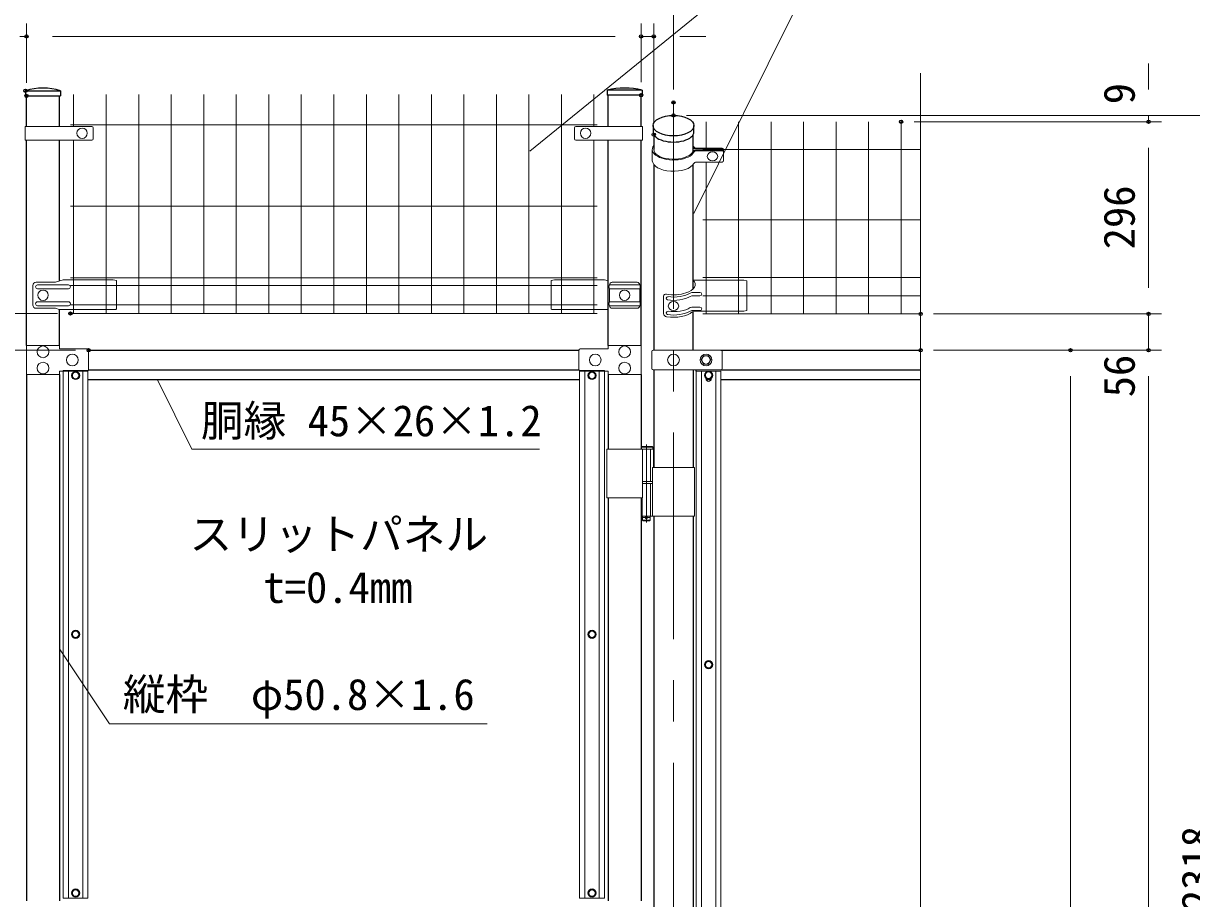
# Model space of a CAD drawing. Units: millimetres, scale not verified. Extents: x -4200 to 4200, y -2970 to 2970.
# Drawn here: x -3141 to -1345, y 297 to 1643 of the extents above; entities that cross this region are included whole.
import ezdxf
from ezdxf.enums import TextEntityAlignment as Align

# ---------------------------------------------------------------- set-up
doc = ezdxf.new("R2010")
doc.units = ezdxf.units.MM
doc.header["$LTSCALE"] = 10
doc.header["$PDMODE"] = 32
doc.header["$PDSIZE"] = 5
doc.linetypes.add('DASHED', pattern=[7.5, 6, -1.5])
doc.linetypes.add('USER1', pattern=[50.8, 31.75, -6.35, 6.35, -6.35])
for name, color, linetype, lineweight in [('0-1_D-STR-DIM', 7, 'Continuous', 13), ('0-2_D-BMK', 2, 'USER1', 13), ('0-4_D-STR3', 3, 'Continuous', 13), ('0-5_D-STR1', 1, 'Continuous', 25), ('0-7_Defpoints', 8, 'Continuous', 25), ('0-8_D-STR2', 7, 'Continuous', 13), ('0-B_D-STR-TXT', 7, 'Continuous', 13)]:
    doc.layers.add(name, color=color, linetype=linetype, lineweight=lineweight)
doc.styles.add('ＭＳ ゴシック', font='')
doc.styles.get('ＭＳ ゴシック').set_extended_font_data('MS Gothic')

msp = doc.modelspace()

# ---------------------------------------------------------------- linework, layer by layer
at = {"layer": '0-1_D-STR-DIM'}
for p, q in [((-2141.84, 1541.7), (-2141.84, 1763.08)), ((-3136.59, 1551.63), (-3136.59, 1643.08)), ((-3136.59, 1551.63), (-3136.59, 1643.08)), ((-2191.59, 1552.62), (-2191.59, 1643.08)), ((-2191.59, 1552.62), (-2191.59, 1643.08)), ((-2172.09, 1492.07), (-2172.09, 1643.08)), ((-3146.59, 1623.08), (-3136.59, 1623.08)), ((-3096.59, 1623.08), (-2231.59, 1623.08)), ((-3096.59, 1623.08), (-3056.59, 1623.08)), ((-2231.59, 1623.08), (-2271.59, 1623.08)), ((-2191.59, 1623.08), (-2172.09, 1623.08)), ((-2132.09, 1623.08), (-2092.09, 1623.08)), ((-1411.44, 1541.63), (-1411.44, 1581.63)), ((-1761.84, 214.11), (-1761.84, 1566.46)), ((-2121.84, 1501.63), (-1271.44, 1501.63)), ((-2121.84, 1501.63), (-1391.44, 1501.63)), ((-1771.84, 1491.96), (-1391.44, 1491.96)), ((-1771.84, 1491.96), (-1391.44, 1491.96)), ((-1411.44, 1501.63), (-1411.44, 1491.96)), ((-1411.44, 1236.36), (-1411.44, 1451.96)), ((-1411.44, 1451.96), (-1411.44, 1411.96)), ((-1411.44, 1236.36), (-1411.44, 1276.36)), ((-3089.09, 1196.96), (-3686.26, 1196.96)), ((-3089.09, 1196.96), (-3686.26, 1196.96)), ((-1741.84, 1196.36), (-1391.44, 1196.36)), ((-1741.84, 1196.36), (-1391.44, 1196.36)), ((-1411.44, 1140.46), (-1411.44, 1196.36)), ((-3061.04, 1140.46), (-3686.26, 1140.46)), ((-3061.04, 1140.46), (-3686.26, 1140.46)), ((-1741.84, 1140.46), (-1511.44, 1140.46)), ((-1741.84, 1140.46), (-1391.44, 1140.46)), ((-1741.84, 1140.46), (-1391.44, 1140.46)), ((-1531.44, -756.54), (-1531.44, 1100.46)), ((-1411.44, -776.54), (-1411.44, 1100.46)), ((-1411.44, 1100.46), (-1411.44, 1060.46))]:
    msp.add_line(p, q, dxfattribs=at)
at = {"layer": '0-2_D-BMK'}
for p, q in [((-2141.84, 1521.7), (-2141.84, -1227.11)), ((-2183.57, 995.26), (-2183.57, 875.26)), ((-2178.57, 883.26), (-2188.57, 883.26))]:
    msp.add_line(p, q, dxfattribs=at)
at = {"layer": '0-4_D-STR3'}
for p, q in [((-3138.89, 1484.71), (-3036.2, 1484.71)), ((-3138.89, 1484.71), (-3138.89, 1463.71)), ((-3034.2, 1482.71), (-3034.2, 1465.71)), ((-2293.98, 1482.71), (-2293.98, 1465.71)), ((-2189.29, 1484.71), (-2291.98, 1484.71)), ((-2189.29, 1484.71), (-2189.29, 1463.71)), ((-3138.89, 1463.71), (-3036.2, 1463.71)), ((-2189.29, 1463.71), (-2291.98, 1463.71)), ((-2174.39, 1449.31), (-2174.39, 1431.99)), ((-2108.18, 1450.24), (-2066.85, 1450.24)), ((-2108.18, 1448.41), (-2066.85, 1448.41)), ((-2106.99, 1451.36), (-2066.85, 1451.36)), ((-2106.86, 1447.29), (-2066.85, 1447.29)), ((-2064.85, 1449.41), (-2064.85, 1434.89)), ((-2064.85, 1446.46), (-2064.85, 1431.94)), ((-2106.87, 1429.94), (-2066.85, 1429.94)), ((-3126.68, 1239.96), (-3126.68, 1209.96)), ((-3091.83, 1244.96), (-3121.68, 1244.96)), ((-3072.19, 1240.96), (-3119.6, 1240.96)), ((-3080.28, 1248.96), (-3091.83, 1244.96)), ((-3003.19, 1248.96), (-3080.28, 1248.96)), ((-3003.19, 1248.96), (-2998.19, 1247.96)), ((-2998.19, 1247.96), (-2998.19, 1204.15)), ((-2324.99, 1248.96), (-2329.99, 1247.96)), ((-2329.99, 1247.96), (-2329.99, 1204.15)), ((-2324.99, 1248.96), (-2247.9, 1248.96)), ((-2247.9, 1248.96), (-2242.39, 1247.06)), ((-2240.19, 1240.96), (-2193.78, 1240.96)), ((-2236.19, 1244.96), (-2197.78, 1244.96)), ((-2033.84, 1248.36), (-2111.59, 1248.36)), ((-2033.84, 1248.36), (-2028.84, 1247.36)), ((-2028.84, 1247.36), (-2028.84, 1201.36)), ((-3072.19, 1234.96), (-3119.6, 1234.96)), ((-2240.19, 1234.96), (-2240.19, 1214.96)), ((-2240.19, 1234.96), (-2193.78, 1234.96)), ((-2193.78, 1234.96), (-2193.78, 1214.96)), ((-2157.33, 1223.54), (-2157.33, 1196.83)), ((-2111.72, 1229.27), (-2101.25, 1229.27)), ((-2111.72, 1224.08), (-2101.25, 1224.08)), ((-3091.83, 1204.96), (-3121.68, 1204.96)), ((-3072.19, 1214.96), (-3119.6, 1214.96)), ((-3072.19, 1208.96), (-3119.6, 1208.96)), ((-3086.58, 1203.15), (-3091.83, 1204.96)), ((-2240.19, 1214.96), (-2193.78, 1214.96)), ((-2240.19, 1208.96), (-2193.78, 1208.96)), ((-2236.19, 1204.96), (-2197.78, 1204.96)), ((-2111.72, 1206.76), (-2101.25, 1206.76)), ((-3086.58, 1203.15), (-2999.19, 1203.15)), ((-2242.39, 1203.15), (-2328.99, 1203.15)), ((-2111.72, 1201.56), (-2101.25, 1201.56)), ((-3041.04, 1140.46), (-3041.04, 1110.46)), ((-2287.14, 1140.46), (-2287.14, 1110.46)), ((-2175.17, 1138.46), (-2175.17, 1112.46)), ((-2068.84, 1140.46), (-2173.17, 1140.46)), ((-2066.84, 1138.46), (-2066.84, 1112.46)), ((-3042.09, 1109.21), (-3080.09, 1109.21)), ((-3080.09, 1109.21), (-3080.09, 297.7)), ((-3072.09, 1109.21), (-3072.09, 297.7)), ((-3050.09, 1109.21), (-3050.09, 297.7)), ((-3042.09, 1109.21), (-3042.09, 297.7)), ((-2286.09, 1109.21), (-2248.09, 1109.21)), ((-2286.09, 1109.21), (-2286.09, 297.7)), ((-2278.09, 1109.21), (-2278.09, 297.7)), ((-2256.09, 1109.21), (-2256.09, 297.7)), ((-2248.09, 1109.21), (-2248.09, 297.7)), ((-2068.84, 1110.46), (-2173.17, 1110.46)), ((-2106.84, 1108.21), (-2068.84, 1108.21)), ((-2106.84, 1108.21), (-2106.84, 205.21)), ((-2098.84, 1108.21), (-2098.84, 205.21)), ((-2091.84, 1097.16), (-2091.84, 1096.46)), ((-2083.84, 1096.46), (-2083.84, 1097.16)), ((-2076.84, 1108.21), (-2076.84, 205.21)), ((-2068.84, 1108.21), (-2068.84, 205.21)), ((-2244.39, 988.26), (-2244.39, 913.26)), ((-2244.39, 988.26), (-2172.77, 988.26)), ((-2174.57, 992.26), (-2191.59, 992.26)), ((-2173.57, 991.26), (-2191.59, 991.26)), ((-2173.57, 988.26), (-2191.59, 988.26)), ((-2189.59, 988.26), (-2189.59, 913.26)), ((-2174.57, 992.26), (-2173.57, 991.26)), ((-2173.57, 988.26), (-2173.57, 991.26)), ((-2172.77, 988.26), (-2172.77, 960.26)), ((-2174.09, 960.26), (-2109.59, 960.26)), ((-2174.09, 960.26), (-2174.09, 885.26)), ((-2109.59, 960.26), (-2109.59, 885.26)), ((-2189.59, 938.26), (-2174.09, 938.26)), ((-2189.59, 935.26), (-2174.09, 935.26)), ((-2189.59, 935.26), (-2174.09, 935.26)), ((-2244.39, 913.26), (-2189.59, 913.26)), ((-2191.59, 885.26), (-2109.59, 885.26)), ((-2189.57, 885.26), (-2189.57, 879.26)), ((-2177.57, 885.26), (-2177.57, 879.26)), ((-2189.57, 879.26), (-2188.57, 878.26)), ((-2189.57, 879.26), (-2177.57, 879.26)), ((-2188.57, 878.26), (-2178.57, 878.26)), ((-2178.57, 878.26), (-2177.57, 879.26)), ((-3042.09, 297.7), (-3080.09, 297.7)), ((-2286.09, 297.7), (-2248.09, 297.7))]:
    msp.add_line(p, q, dxfattribs=at)
at = {"layer": '0-4_D-STR3', "linetype": 'DASHED'}
for p, q in [((-2177.27, 988.26), (-2177.27, 938.26)), ((-2177.27, 935.26), (-2177.27, 885.26)), ((-2189.87, 913.26), (-2189.87, 885.26))]:
    msp.add_line(p, q, dxfattribs=at)
at = {"layer": '0-4_D-STR3'}
for points in [[(-2108.49, 1200.36), (-2033.84, 1200.36), (-2028.84, 1201.36)], [(-3085.79, 1102.96), (-3136.59, 1102.96), (-3136.59, 1147.96), (-3085.79, 1147.96), (-3085.79, 1142.46), (-3043.04, 1142.46)], [(-2242.39, 1102.96), (-2191.59, 1102.96), (-2191.59, 1147.96), (-2242.39, 1147.96), (-2242.39, 1142.46), (-2285.14, 1142.46)], [(-3085.79, 1102.96), (-3085.79, 1108.46), (-3043.04, 1108.46)], [(-2242.39, 1102.96), (-2242.39, 1108.46), (-2285.14, 1108.46)]]:
    msp.add_lwpolyline(points, dxfattribs=at)
for points in [[(-2084.34, 1125.46), (-2088.08, 1131.96), (-2095.6, 1131.96), (-2099.34, 1125.46), (-2095.6, 1118.96), (-2088.08, 1118.96)], [(-3066.86, 1101.46), (-3063.98, 1106.46), (-3058.2, 1106.46), (-3055.32, 1101.46), (-3058.2, 1096.46), (-3063.98, 1096.46)], [(-2261.32, 1101.46), (-2264.2, 1106.46), (-2269.98, 1106.46), (-2272.86, 1101.46), (-2269.98, 1096.46), (-2264.2, 1096.46)], [(-2093.61, 1101.96), (-2090.73, 1106.96), (-2084.95, 1106.96), (-2082.07, 1101.96), (-2084.95, 1096.96), (-2090.73, 1096.96)], [(-3066.86, 703.46), (-3063.98, 708.46), (-3058.2, 708.46), (-3055.32, 703.46), (-3058.2, 698.46), (-3063.98, 698.46)], [(-2261.32, 703.46), (-2264.2, 708.46), (-2269.98, 708.46), (-2272.86, 703.46), (-2269.98, 698.46), (-2264.2, 698.46)], [(-2093.61, 656.71), (-2090.73, 661.71), (-2084.95, 661.71), (-2082.07, 656.71), (-2084.95, 651.71), (-2090.73, 651.71)], [(-3066.86, 305.45), (-3063.98, 300.45), (-3058.2, 300.45), (-3055.32, 305.45), (-3058.2, 310.45), (-3063.98, 310.45)], [(-2261.32, 305.45), (-2264.2, 300.45), (-2269.98, 300.45), (-2272.86, 305.45), (-2269.98, 310.45), (-2264.2, 310.45)]]:
    msp.add_lwpolyline(points, close=True, dxfattribs=at)
for centre, radius in [((-3051.19, 1474.21), 8), ((-2276.99, 1474.21), 8), ((-3111.19, 1224.96), 8), ((-2216.99, 1224.96), 8), ((-3111.19, 1137.96), 9), ((-3066.04, 1125.46), 9), ((-2262.14, 1125.46), 9), ((-2216.99, 1137.96), 9), ((-2141.84, 1125.46), 9), ((-2091.84, 1125.46), 9), ((-2091.84, 1125.46), 6.5), ((-3111.19, 1112.96), 9), ((-2216.99, 1112.96), 9), ((-3061.09, 1101.46), 6.25), ((-3061.09, 1101.46), 5), ((-2267.09, 1101.46), 6.25), ((-2267.09, 1101.46), 5), ((-2087.84, 1101.96), 6.25), ((-2087.84, 1101.96), 5), ((-2183.57, 883.26), 2), ((-3061.09, 703.46), 6.25), ((-3061.09, 703.46), 5), ((-2267.09, 703.46), 6.25), ((-2267.09, 703.46), 5), ((-2087.84, 656.71), 6.25), ((-2087.84, 656.71), 5), ((-3061.09, 305.45), 6.25), ((-3061.09, 305.45), 5), ((-2267.09, 305.45), 6.25), ((-2267.09, 305.45), 5)]:
    msp.add_circle(centre, radius, dxfattribs=at)
for centre, radius, start, end in [((-3036.2, 1482.71), 2, 0, 90), ((-2291.98, 1482.71), 2, 90, 180), ((-3036.2, 1465.71), 2, 270, 0), ((-2291.98, 1465.71), 2, 180, 270), ((-2131.09, 1460.03), 23.92, 312.16148, 323.8638), ((-2107.67, 1443.84), 4.6, 96.30809, 153.01092), ((-2107.67, 1454.81), 4.6, 211.62766, 263.69191), ((-2106.48, 1455.93), 4.6, 211.62766, 263.69191), ((-2106.72, 1443.11), 4.18, 91.79992, 151.59067), ((-2066.85, 1449.36), 2, 0, 90), ((-2066.85, 1448.24), 2, 0, 90), ((-2066.85, 1446.41), 2, 0, 90), ((-2066.85, 1445.29), 2, 0, 90), ((-2106.74, 1425.77), 4.18, 91.79992, 151.59067), ((-2066.85, 1431.94), 2, 270, 0), ((-3121.68, 1239.96), 5, 90, 180), ((-3119.6, 1237.96), 3, 90, 270), ((-3072.19, 1237.96), 3, 270, 90), ((-2234.94, 1237.96), 6.05, 150.26731, 209.73269), ((-2236.19, 1240.96), 4, 90, 180), ((-2197.78, 1240.96), 4, 0, 90), ((-2199.04, 1237.96), 6.05, 330.26731, 29.73269), ((-2153.17, 1222.36), 4.32, 78.7868, 164.11124), ((-2111.55, 1215.78), 13.5, 89.31125, 110.04391), ((-2111.55, 1210.58), 13.5, 89.31125, 110.04391), ((-3121.68, 1209.96), 5, 180, 270), ((-3119.6, 1211.96), 3, 90, 270), ((-3072.19, 1211.96), 3, 270, 90), ((-2999.19, 1204.15), 1, 270, 0), ((-2328.99, 1204.15), 1, 180, 270), ((-2234.92, 1211.96), 6.07, 150.37394, 209.62606), ((-2236.19, 1208.96), 4, 180, 270), ((-2197.78, 1208.96), 4, 270, 0), ((-2199.06, 1211.96), 6.07, 330.37394, 29.62606), ((-2111.55, 1193.26), 13.5, 89.31125, 110.04391), ((-2151.21, 1198.1), 6.24, 191.76338, 259.74214), ((-2111.55, 1188.07), 13.5, 89.31125, 110.04391), ((-2108.65, 1186.87), 13.5, 89.31125, 110.04391), ((-3043.04, 1140.46), 2, 0, 90), ((-2285.14, 1140.46), 2, 90, 180), ((-2173.17, 1138.46), 2, 90, 180), ((-2068.84, 1138.46), 2, 0, 90), ((-3043.04, 1110.46), 2, 270, 0), ((-2285.14, 1110.46), 2, 180, 270), ((-2173.17, 1112.46), 2, 180, 270), ((-2087.84, 1096.46), 4, 180, 0), ((-2068.84, 1112.46), 2, 270, 0)]:
    msp.add_arc(centre, radius, start, end, dxfattribs=at)
for centre, major_axis, ratio, start_param, end_param in [((-2141.84, 1449.31), (-32.55, 0), 0.5, 5.9050088, 9.1629506), ((-2141.84, 1449.31), (-32.55, 0), 0.5, 3.4032421, 3.5197691), ((-2141.84, 1449.31), (-30.25, 0), 0.5, 0, 2.6596649), ((-2141.84, 1431.99), (-32.55, 0), 0.5, 0, 2.8781746), ((-2138.49, 1241.68), (-30.18, 0.21), 0.498572, 2.1156844, 3.6153349), ((-2150.25, 1220.23), (-3, 0), 0.866025, 4.712389, 7.5383404), ((-2141.84, 1240.88), (-31.85, 0), 0.474882, 1.2269282, 2.206213), ((-2141.84, 1232.22), (-31.85, 0), 0.474882, 1.2731075, 2.5075009), ((-2141.84, 1237.42), (-31.85, 0), 0.474882, 1.2934214, 2.5075009), ((-2101.25, 1226.68), (3, 0), 0.866025, 4.712389, 7.8539816), ((-2141.84, 1214.9), (-31.85, 0), 0.474882, 1.3035547, 2.5075009), ((-2101.25, 1204.16), (3, 0), 0.866025, 4.712389, 7.8539816), ((-2150.25, 1197.71), (3, 0), 0.866025, 1.5707963, 4.3967477), ((-2141.84, 1206.24), (-31.85, 0), 0.474882, 1.2352888, 2.6829755), ((-2141.84, 1209.7), (-31.85, 0), 0.474882, 1.2731075, 2.5075009)]:
    msp.add_ellipse(centre, major_axis=major_axis, ratio=ratio, start_param=start_param, end_param=end_param, dxfattribs=at)
for centre in [(-2081.84, 1438.61), (-2141.84, 1208.44)]:
    msp.add_ellipse(centre, major_axis=(-8, 0), ratio=0.866025, dxfattribs=at)
at = {"layer": '0-5_D-STR1'}
for p, q in [((-3138.19, 1539.63), (-3084.19, 1539.63)), ((-3138.19, 1539.63), (-3138.19, 1531.63)), ((-3138.19, 1531.63), (-3084.19, 1531.63)), ((-3136.59, 1484.71), (-3136.59, 1531.63)), ((-3085.79, 1484.71), (-3085.79, 1531.63)), ((-3084.19, 1539.63), (-3084.19, 1531.63)), ((-2189.99, 1540.62), (-2243.99, 1540.62)), ((-2243.99, 1540.62), (-2243.99, 1532.62)), ((-2189.99, 1532.62), (-2243.99, 1532.62)), ((-2242.39, 1484.71), (-2242.39, 1532.62)), ((-2191.59, 1484.71), (-2191.59, 1532.62)), ((-2189.99, 1540.62), (-2189.99, 1532.62)), ((-2173.29, 1485.9), (-2173.29, 1476.37)), ((-2110.39, 1476.37), (-2110.39, 1485.9)), ((-3136.59, 1147.96), (-3136.59, 1463.71)), ((-3085.79, 1247.06), (-3085.79, 1463.71)), ((-2242.39, 1147.96), (-2242.39, 1463.71)), ((-2191.59, 1147.96), (-2191.59, 1463.71)), ((-2172.09, 1472.07), (-2172.09, 1449.31)), ((-2111.59, 1446.25), (-2111.59, 1472.07)), ((-2172.09, 1425.98), (-2172.09, 1140.46)), ((-2111.59, 1234.73), (-2111.59, 1425.98)), ((-3085.79, 1147.96), (-3085.79, 1203.15)), ((-2111.59, 1140.46), (-2111.59, 1200.04)), ((-3041.04, 1140.46), (-2287.14, 1140.46)), ((-2069.19, 1140.46), (-1761.84, 1140.46)), ((-3136.59, 1102.96), (-3136.59, 293.45)), ((-3085.79, 1102.96), (-3085.79, 293.45)), ((-3041.04, 1110.46), (-2287.14, 1110.46)), ((-2242.39, 1102.96), (-2242.39, 988.26)), ((-2191.59, 1102.96), (-2191.59, 988.26)), ((-2172.09, 1110.46), (-2172.09, 960.26)), ((-2111.59, 1110.46), (-2111.59, 960.26)), ((-2106.84, 1108.21), (-2106.84, 1110.46)), ((-2068.84, 1110.46), (-1761.84, 1110.46)), ((-3042.09, 1095.46), (-2286.09, 1095.46)), ((-2091.71, 1095.46), (-2083.97, 1095.46)), ((-2068.84, 1095.46), (-1761.84, 1095.46)), ((-2242.39, 913.26), (-2242.39, 293.45)), ((-2191.59, 913.26), (-2191.59, 293.45)), ((-2172.09, 885.26), (-2172.09, 202.96)), ((-2111.59, 885.26), (-2111.59, 202.96))]:
    msp.add_line(p, q, dxfattribs=at)
for centre, radius, start, end in [((-3111.19, 1450.5), 93.12, 73.14606, 106.85394), ((-2216.99, 1420.69), 122.94, 77.31317, 102.68683)]:
    msp.add_arc(centre, radius, start, end, dxfattribs=at)
msp.add_ellipse((-2141.84, 1485.9), major_axis=(-31.45, 0), ratio=0.5, dxfattribs=at)
msp.add_ellipse((-2141.84, 1476.37), major_axis=(-31.45, 0), ratio=0.5, start_param=0, end_param=3.1415927, dxfattribs=at)
at = {"layer": '0-7_Defpoints'}
for p in [(-3136.59, 1623.08), (-2191.59, 1623.08), (-2172.09, 1623.08), (-3138.19, 1539.63), (-3138.19, 1539.63), (-3136.59, 1531.63), (-2191.59, 1532.62), (-2141.84, 1521.7), (-2141.84, 1501.63), (-1791.84, 1491.96), (-1411.44, 1491.96), (-1411.44, 1491.96), (-2172.09, 1472.07), (-3069.09, 1196.96), (-1761.84, 1196.36), (-1411.44, 1196.36), (-3041.04, 1140.46), (-1761.84, 1140.46), (-1531.44, 1140.46), (-1411.44, 1140.46)]:
    msp.add_point(p, dxfattribs=at)
at = {"layer": '0-8_D-STR2'}
for p, q in [((-3064.09, 1484.71), (-3064.09, 1533.96)), ((-3014.09, 1196.96), (-3014.09, 1533.96)), ((-2964.09, 1196.96), (-2964.09, 1533.96)), ((-2914.09, 1196.96), (-2914.09, 1533.96)), ((-2864.09, 1196.96), (-2864.09, 1533.96)), ((-2814.09, 1196.96), (-2814.09, 1533.96)), ((-2764.09, 1196.96), (-2764.09, 1533.96)), ((-2714.09, 1196.96), (-2714.09, 1533.96)), ((-2664.09, 1196.96), (-2664.09, 1533.96)), ((-2614.09, 1196.96), (-2614.09, 1533.96)), ((-2564.09, 1196.96), (-2564.09, 1533.96)), ((-2514.09, 1196.96), (-2514.09, 1533.96)), ((-2464.09, 1196.96), (-2464.09, 1533.96)), ((-2414.09, 1196.96), (-2414.09, 1533.96)), ((-2364.09, 1196.96), (-2364.09, 1533.96)), ((-2314.09, 1196.96), (-2314.09, 1533.96)), ((-2264.09, 1484.71), (-2264.09, 1533.96)), ((-2091.84, 1448.41), (-2091.84, 1491.96)), ((-2041.84, 1196.36), (-2041.84, 1491.96)), ((-1991.84, 1196.36), (-1991.84, 1491.96)), ((-1941.84, 1196.36), (-1941.84, 1491.96)), ((-1891.84, 1196.36), (-1891.84, 1491.96)), ((-1841.84, 1196.36), (-1841.84, 1491.96)), ((-1791.84, 1196.36), (-1791.84, 1491.96)), ((-3069.09, 1486.96), (-2259.09, 1486.96)), ((-3064.09, 1196.96), (-3064.09, 1463.71)), ((-2264.09, 1196.96), (-2264.09, 1463.71)), ((-1761.84, 1449.46), (-2096.84, 1449.46)), ((-2091.84, 1196.36), (-2091.84, 1429.94)), ((-3069.09, 1361.96), (-2259.09, 1361.96)), ((-1761.84, 1341.21), (-2096.84, 1341.21)), ((-3069.09, 1251.72), (-2259.09, 1251.72)), ((-3069.09, 1239.86), (-2259.09, 1239.86)), ((-1761.84, 1252.36), (-2096.84, 1252.36)), ((-1761.84, 1224.36), (-2096.84, 1224.36)), ((-3069.09, 1210.06), (-2259.09, 1210.06)), ((-3069.09, 1196.96), (-2259.09, 1196.96)), ((-1761.84, 1196.36), (-2096.84, 1196.36))]:
    msp.add_line(p, q, dxfattribs=at)
at = {"layer": '0-B_D-STR-TXT'}
for points in [[(-1178.24, 1776.11), (-1958.57, 1776.11), (-2362.54, 1446.54)], [(-1453.24, 1657.23), (-1958.57, 1657.23), (-2110.7, 1350.94)], [(-2347.74, 988.45), (-2882.42, 988.45), (-2934.62, 1093.67)], [(-2428.3, 565.84), (-3008.96, 565.84), (-3084.68, 679.38)]]:
    msp.add_lwpolyline(points, dxfattribs=at)

# ---------------------------------------------------------------- texts
at = {"layer": '0-1_D-STR-DIM', "style": 'ＭＳ ゴシック'}
for s, p in [('9', (-1418.19, 1518.8)), ('296', (-1418.19, 1295.69)), ('56', (-1418.19, 1068.04)), ('2318', (-1298.19, 277.67))]:
    msp.add_text(s, height=48.09, rotation=90, dxfattribs=at).set_placement(p, align=Align.BOTTOM_LEFT)
at = {"layer": '0-B_D-STR-TXT', "style": 'ＭＳ ゴシック'}
for s, p in [('胴縁 45×26×1.2', (-2868.35, 993.59)), ('スリットパネル', (-2886.03, 819)), ('t=0.4mm', (-2772.33, 737.35)), ('縦枠\u3000φ50.8×1.6', (-2988.44, 572.59))]:
    msp.add_text(s, height=48.09, dxfattribs=at).set_placement(p, align=Align.BOTTOM_LEFT)

doc.saveas('drawing.dxf')
